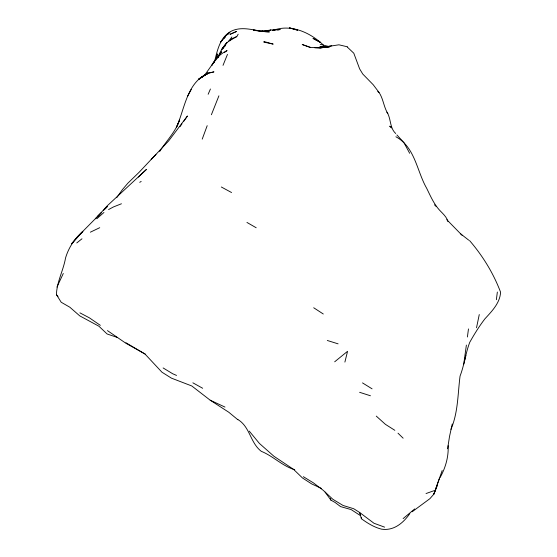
<?xml version="1.0" encoding="UTF-8"?>
<svg xmlns="http://www.w3.org/2000/svg" width="557" height="557" viewBox="0 0 557 557"><rect width="100%" height="100%" fill="white"/><g stroke="black" fill="none" stroke-linecap="round" stroke-linejoin="round"><path stroke-width="0.84" d="M450.947 429.363C458.181 412.417 457.75 393.924 460.061 376.052C464.294 365.113 465.527 353.354 469.732 342.346C474.286 334.207 479.243 326.214 484.924 318.82C491.845 311.272 500.026 303.029 500.576 292.181C493.425 273.243 482.724 255.823 469.509 240.506M117.311 337.458L107.09 333.963L98.937 326.235L79.762 315.882L69.841 307.227L61.2 302.249L56.424 294.618C56.8 281.933 63.366 270.465 65.538 258.009C68.657 247.531 74.638 238.507 82.868 231.322L101.137 212.878M448.162 445.677C448.657 456.844 445.565 467.692 440.134 477.488M496.371 299.743L497.352 292.042M466.383 345.068L464.044 361.939M467.407 336.992L468.472 328.929M447.612 448.747L449.513 436.5L452.242 424.009M479.271 314.538L476.52 327.739M463.751 364.181L465.903 355.526M344.894 362.085L347.554 351.307L334.68 361.799M215.942 59.495L217.397 53.911L215.698 60.267M214.368 62.377C217.39 50.409 219.848 36.296 232.506 30.607C244.6 25.636 257.097 31.888 269.435 31.881L263.712 31.582M439.271 478.818L433.896 494.094L429.907 498.668L412.18 511.758M442.181 470.526L433.896 494.094L437.231 485.788M202.219 139.139L207.19 125.673M217.78 57.935C220.983 48.765 227.263 39.853 236.781 36.595L238.166 34.214M211.388 114.749L218.908 95.832M223.016 65.357L227.465 54.391M203.611 75.947L206.946 73.74C186.651 83.529 184.68 109.102 176.416 127.393L179.605 119.971C175.566 131.932 166.285 140.984 159.671 151.49M264.018 41.949L264.178 41.573L273.167 44.107L263.927 42.13L264.178 41.573M208.151 94.279L210.428 89.002M63.289 273.473L56.932 287.099M218.525 56.765L221.54 51.71L217.014 58.102L218.351 57.099M187.437 96.542L191.274 89.433M347.269 47.032L353.799 53.221L359.634 68.88L362.76 74.032L373.232 84.755L379.052 92.476C383.334 98.833 383.738 106.986 387.79 113.524C391.014 120.117 389.97 128.242 395.707 133.513M206.96 74.13L207.865 72.709L206.912 74.095M183.81 121.238L187.444 116.002L168.632 140.935L139.159 172.238L127.929 183.128L122.373 189.665L116.692 197.714M179.932 126.738L181.944 123.905M205.108 74.541L215.482 59.905L211.925 65.253C215.065 58.694 220.593 53.751 227.061 50.569L224.38 52.574M231.914 36.957L228.781 41.093L236.781 36.595M223.636 47.484L222.682 48.598L225.474 45.597M409.841 513.582C403.254 523.051 393.722 531.072 381.51 529.15C373.998 527.235 367.599 523.225 361.402 518.734L359.648 512.482L353.737 508.736L343.07 505.471L332.877 499.309L323.227 490.313L313.382 482.849L303.349 476.688M229.937 40.786L231.608 38.983M222.403 40.208L220.676 42.053L225.822 35.843L229.874 32.222L227.576 34.68M223.552 38.983L225.279 37.138M151.149 159.448L155.981 154.435M100.956 213.08L97.433 216.687L107.376 205.686L146.484 169.37L138.303 177.105M105.064 208.861L107.41 206.452L103.421 210.539M95.317 218.769L98.854 215.211M96.848 218.727L103.943 212.461M403.122 518.602L414.721 508.924M76.775 242.943L81.97 238.793M202.275 76.824L198.94 79.024L203.159 76.33M204.565 75.432L208.088 73.19L198.94 79.024L208.088 73.19M139.73 182.341L141.179 181.422M108.58 209.543L113.537 206.905L121.454 203.771M90.345 232.192L99.745 227.688M426.028 493.544L433.966 490.717M267.52 31.018L270.786 30.022L264.819 30.872M273.292 30.343C291.109 23.652 310.702 32.766 323.575 45.263M331.707 45.744L328.992 46.349L338.914 44.804L347.408 46.802M277.567 29.862L280.087 29.43L276.745 29.841M263.113 31.115L261.414 31.352L263.05 31.178M275.067 30.043L272.561 30.35L275.026 30.12M310.576 47.603L302.207 44.518L310.806 47.456L319.962 47.86L329.438 46.92L319.767 47.916L314.754 47.742M265.508 30.907L270.43 30.363L260.899 31.067L253.463 30.029M278.333 29.772L279.99 29.598L270.799 30.008M319.962 47.86L322.795 47.575M329.333 46.287L319.829 46.858L325.142 46.718M253.379 30.092L260.446 31.408M320.24 44.33L328.839 46.516M327.3 340.473L338.099 343.85M359.62 392.309L370.454 395.769M294.73 469.753C282.246 465.993 273.229 456.12 261.275 451.316C250.211 442.857 250.149 427.045 238.02 419.609M384.595 527.145L373.977 523.253L359.648 512.482L360.602 514.668M224.979 407.07L210.184 400.191L191.782 385.966L171.417 378.14L161.962 372.208L144.938 353.974L125.931 342.736M176.548 375.432L172.726 373.775L163.131 367.954M321.584 488.496L311.725 483.949L302.5 477.99L293.588 469.384L273.933 456.267L259.423 443.442L249.237 431.104M79.916 312.853L89.447 317.873L100.337 325.337M145.363 354.196L125.882 343.251L107.452 330.614M221.317 186.992L231.573 192.541M192.875 382.819L202.678 388.264M325.093 492.109L330.879 500.102L335.056 502.442L340.578 506.605L351.168 509.592L360.518 515.664M246.939 222.431L256.192 227.757M362.503 382.896L372.076 388.835M394.843 430.324L385.416 424.343L376.281 416.114M313.702 307.756L323.283 314.002M210.184 400.191L228.802 412.264L237.853 419.727M395.888 136.757C415.118 147.173 416.775 171.027 426.641 188.217C430.255 195.549 433.569 203.319 438.958 209.502C442.286 213.268 446.617 216.513 447.932 221.602M377.73 91.501L379.052 92.476M389.371 126.188L391.634 127.88L390.582 126.536M468.736 240.158L460.381 233.627M434.474 204.823L436.194 206.48M398.004 433.193L403.143 438.199M446.784 219.681L462.115 235.346M396.89 134.926L403.936 142.641L409.673 153.293M56.424 294.618L57.998 296.484M386.85 112.194L387.79 113.524M330.433 498.418L330.879 500.102M361.319 517.432L361.402 518.734M223.573 46.955L221.505 49.81L226.859 42.687L223.573 46.955M77.138 237.616L71.561 243.792L82.868 231.322L77.138 237.616M230.125 34.29L236.572 31.443L230.125 34.29M213.839 71.895L208.52 73.127L213.839 71.895M297.633 30.203L289.549 27.857L297.633 30.203M320.658 42.485L312.992 38.384L320.602 42.499"/></g></svg>
